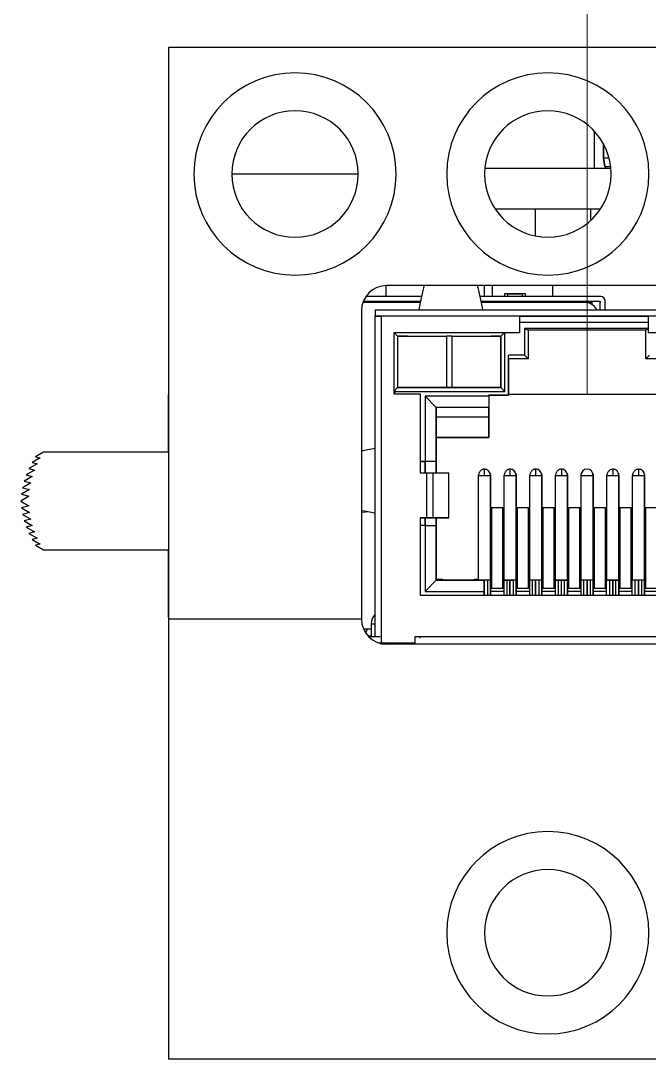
# Model space of a CAD drawing. Header units: millimetres. Extents: x 30 to 188, y 44 to 252.
# Drawn here: x 40.09 to 64.95, y 44.04 to 85.1 of the extents above; entities that cross this region are included whole.
import ezdxf

# ---------------------------------------------------------------- set-up
doc = ezdxf.new("R2010")
doc.units = ezdxf.units.MM

msp = doc.modelspace()

# ---------------------------------------------------------------- linework, layer by layer
at = {"color": 7, "linetype": 'Continuous', "lineweight": 18}
msp.add_line((62.491, 70.322), (62.491, 251.256), dxfattribs=at)
at = {"color": 7, "linetype": 'Continuous', "lineweight": 25}
for p, q in [((45.942, 84.041), (45.942, 61.448)), ((125.942, 84.041), (45.942, 84.041)), ((62.789, 79.261), (62.789, 80.725)), ((63.139, 79.661), (63.139, 80.234)), ((63.139, 80.234), (63.139, 79.661)), ((63.139, 79.661), (63.194, 79.343)), ((63.139, 79.661), (63.139, 79.661)), ((63.194, 79.343), (63.139, 79.661)), ((63.363, 79.661), (63.139, 79.661)), ((60.439, 79.261), (58.439, 79.261)), ((63.432, 79.261), (58.451, 79.261)), ((62.789, 79.261), (60.439, 79.261)), ((63.194, 79.343), (63.194, 79.343)), ((58.857, 77.661), (63.026, 77.661)), ((62.639, 77.205), (62.639, 77.661)), ((54.542, 74.202), (54.542, 74.631)), ((117.319, 74.631), (54.565, 74.631)), ((58.439, 74.202), (58.439, 74.631)), ((58.739, 74.631), (58.739, 74.202)), ((61.139, 74.202), (61.139, 74.631)), ((53.625, 73.974), (55.894, 73.974)), ((55.899, 73.999), (53.635, 73.999)), ((55.943, 74.202), (53.744, 74.202)), ((54.542, 73.974), (54.542, 73.999)), ((63.033, 74.202), (58.269, 74.202)), ((63.008, 73.999), (58.313, 73.999)), ((58.318, 73.974), (62.347, 73.974)), ((58.439, 73.974), (58.439, 73.999)), ((58.589, 73.999), (58.589, 73.974)), ((58.739, 73.999), (58.739, 73.974)), ((59.239, 74.311), (60.039, 74.311)), ((59.239, 74.202), (59.239, 74.311)), ((59.339, 74.291), (59.339, 74.311)), ((59.939, 74.291), (59.339, 74.291)), ((59.339, 74.291), (59.339, 74.202)), ((59.939, 74.291), (59.939, 74.311)), ((59.939, 74.202), (59.939, 74.291)), ((60.039, 74.311), (60.039, 74.202)), ((60.739, 73.974), (60.739, 73.999)), ((61.039, 73.999), (61.039, 73.974)), ((62.347, 73.974), (62.678, 73.974)), ((62.678, 73.974), (62.678, 73.881)), ((63.008, 73.672), (63.008, 73.999)), ((63.008, 73.948), (63.008, 73.999)), ((63.008, 73.672), (63.008, 73.999)), ((63.008, 73.999), (63.008, 73.948)), ((63.008, 73.948), (63.008, 73.999)), ((63.008, 73.999), (63.008, 73.948)), ((63.008, 73.948), (63.008, 73.999)), ((63.008, 73.999), (63.008, 73.948)), ((63.008, 73.999), (63.008, 73.999)), ((63.008, 73.999), (63.008, 73.999)), ((63.008, 73.999), (63.008, 73.999)), ((63.008, 73.999), (63.008, 73.999)), ((63.008, 73.948), (63.008, 73.948)), ((63.008, 73.948), (63.008, 73.948)), ((63.008, 73.948), (63.008, 73.948)), ((63.211, 73.672), (63.211, 74.024)), ((53.565, 73.631), (53.565, 61.448)), ((54.109, 73.672), (54.109, 73.418)), ((54.109, 73.672), (117.863, 73.672)), ((55.379, 73.672), (55.836, 73.672)), ((58.376, 73.672), (58.935, 73.672)), ((54.363, 73.418), (54.109, 73.418)), ((54.109, 73.418), (54.363, 73.418)), ((54.109, 73.418), (54.109, 73.418)), ((54.109, 60.751), (54.109, 73.415)), ((54.109, 73.415), (54.363, 73.415)), ((54.363, 73.415), (54.363, 73.418)), ((59.824, 73.418), (54.363, 73.418)), ((54.363, 60.489), (54.363, 73.415)), ((59.824, 73.418), (59.824, 72.757)), ((64.904, 73.418), (59.824, 73.418)), ((59.824, 73.418), (64.904, 73.418)), ((59.824, 73.418), (59.824, 73.418)), ((59.824, 73.418), (59.824, 72.757)), ((64.904, 73.418), (64.904, 72.757)), ((75.572, 73.418), (64.904, 73.418)), ((59.824, 72.757), (54.845, 72.757)), ((54.845, 72.757), (54.845, 70.344)), ((54.845, 72.757), (54.845, 72.757)), ((54.845, 72.757), (54.845, 70.344)), ((59.824, 72.757), (54.845, 72.757)), ((54.846, 72.757), (54.846, 70.447)), ((54.871, 72.757), (54.998, 72.63)), ((59.214, 72.757), (59.087, 72.63)), ((59.239, 70.446), (59.239, 72.757)), ((59.824, 72.757), (59.824, 72.757)), ((64.904, 72.935), (60.019, 72.935)), ((60.019, 72.935), (60.019, 71.876)), ((60.019, 72.935), (60.165, 72.867)), ((64.816, 72.867), (60.165, 72.867)), ((60.165, 72.867), (60.165, 71.73)), ((64.904, 72.908), (64.816, 72.867)), ((64.816, 71.73), (64.816, 72.867)), ((69.882, 72.757), (64.904, 72.757)), ((64.904, 72.757), (64.904, 72.757)), ((69.857, 72.757), (64.904, 72.757)), ((55.394, 72.63), (54.998, 72.63)), ((54.998, 72.63), (54.998, 70.598)), ((55.006, 70.601), (55.006, 72.629)), ((55.006, 72.629), (55.394, 72.629)), ((55.394, 72.63), (56.934, 72.63)), ((56.934, 72.63), (56.934, 70.601)), ((57.156, 72.63), (56.934, 72.63)), ((57.156, 70.601), (57.156, 72.63)), ((57.156, 72.63), (58.696, 72.63)), ((59.087, 72.63), (58.696, 72.63)), ((58.696, 72.629), (59.084, 72.629)), ((59.084, 72.629), (59.084, 70.601)), ((59.087, 70.598), (59.087, 72.63)), ((60.019, 71.876), (59.379, 71.876)), ((59.379, 70.293), (59.379, 71.876)), ((59.379, 71.73), (59.379, 71.876)), ((60.019, 71.876), (60.165, 71.73)), ((64.962, 71.876), (64.816, 71.73)), ((59.379, 71.73), (59.379, 70.322)), ((60.165, 71.73), (59.379, 71.73)), ((65.602, 71.73), (64.816, 71.73)), ((45.941, 70.207), (45.941, 70.306)), ((45.941, 70.306), (45.941, 70.281)), ((45.941, 70.306), (45.941, 70.306)), ((45.941, 70.281), (45.941, 68.041)), ((54.845, 70.344), (55.887, 70.344)), ((54.998, 70.598), (54.846, 70.447)), ((54.871, 70.446), (59.239, 70.446)), ((54.998, 70.598), (59.087, 70.598)), ((56.934, 70.601), (55.006, 70.601)), ((59.084, 70.601), (55.006, 70.601)), ((55.887, 70.344), (55.887, 67.22)), ((55.887, 70.344), (55.887, 70.344)), ((55.887, 70.344), (55.887, 67.22)), ((58.604, 70.251), (56.082, 70.251)), ((56.082, 70.251), (56.082, 67.677)), ((56.082, 70.251), (56.522, 69.811)), ((57.156, 70.601), (56.934, 70.601)), ((59.084, 70.601), (57.156, 70.601)), ((58.604, 70.293), (59.379, 70.293)), ((58.604, 70.251), (58.604, 70.293)), ((58.604, 70.293), (58.604, 70.293)), ((58.604, 70.293), (58.604, 68.617)), ((59.379, 70.293), (58.604, 70.293)), ((58.604, 70.251), (58.604, 69.811)), ((59.239, 70.446), (59.087, 70.598)), ((59.379, 70.322), (59.379, 70.322)), ((59.379, 70.322), (59.379, 70.293)), ((65.602, 70.322), (59.379, 70.322)), ((65.602, 70.322), (59.379, 70.322)), ((59.379, 70.293), (59.379, 70.293)), ((45.941, 68.041), (45.941, 70.207)), ((56.522, 67.677), (56.522, 69.811)), ((58.604, 69.811), (56.522, 69.811)), ((56.522, 69.811), (56.522, 69.811)), ((56.522, 69.811), (56.522, 69.43)), ((58.604, 69.811), (56.522, 69.811)), ((58.604, 69.43), (58.604, 69.811)), ((58.604, 69.811), (58.604, 69.811)), ((56.522, 69.43), (56.522, 68.617)), ((58.604, 69.43), (56.522, 69.43)), ((58.604, 68.617), (58.604, 69.43)), ((45.941, 69.097), (45.941, 69.035)), ((45.941, 69.006), (45.941, 69.052)), ((45.941, 69.052), (45.941, 69.006)), ((54.109, 68.185), (54.109, 68.693)), ((56.522, 68.617), (56.522, 68.617)), ((56.522, 68.617), (56.522, 67.22)), ((58.604, 68.617), (56.522, 68.617)), ((56.522, 68.617), (58.604, 68.617)), ((58.604, 68.617), (58.604, 68.617)), ((45.941, 68.54), (45.941, 68.498)), ((45.941, 68.481), (45.941, 68.54)), ((45.941, 68.25), (45.941, 68.214)), ((45.941, 68.157), (45.941, 68.231)), ((45.941, 68.214), (45.941, 68.041)), ((40.854, 67.814), (40.537, 67.63)), ((40.992, 68.041), (40.681, 67.86)), ((40.681, 67.86), (40.854, 67.814)), ((45.942, 68.041), (40.992, 68.041)), ((45.941, 68.041), (45.941, 68.157)), ((40.734, 67.578), (40.413, 67.391)), ((40.413, 67.391), (40.632, 67.333)), ((40.537, 67.63), (40.734, 67.578)), ((55.887, 67.677), (56.082, 67.677)), ((56.09, 67.677), (55.887, 67.677)), ((56.522, 67.677), (56.082, 67.677)), ((56.09, 67.22), (56.09, 67.677)), ((56.522, 67.677), (56.09, 67.677)), ((56.09, 67.677), (56.09, 67.677)), ((56.09, 67.677), (56.09, 67.22)), ((56.522, 67.677), (56.522, 67.677)), ((56.522, 67.22), (56.522, 67.677)), ((58.427, 67.372), (58.427, 67.118)), ((59.443, 67.372), (59.443, 67.118)), ((60.459, 67.372), (60.459, 67.118)), ((61.475, 67.372), (61.475, 67.118)), ((63.507, 67.372), (63.507, 67.118)), ((64.523, 67.372), (64.523, 67.118)), ((40.549, 67.082), (40.225, 66.893)), ((40.632, 67.333), (40.308, 67.145)), ((40.308, 67.145), (40.549, 67.082)), ((55.887, 67.22), (56.141, 67.22)), ((56.141, 67.22), (56.141, 65.442)), ((56.141, 67.22), (56.393, 67.22)), ((56.393, 67.22), (56.393, 65.442)), ((56.393, 67.22), (57.028, 67.22)), ((57.028, 65.442), (57.028, 67.22)), ((58.185, 67.118), (58.185, 63.001)), ((58.185, 67.118), (58.189, 67.118)), ((58.427, 67.118), (58.668, 67.118)), ((58.656, 67.204), (58.644, 67.229)), ((58.659, 67.195), (58.659, 67.195)), ((58.659, 67.195), (58.668, 67.131)), ((58.668, 67.118), (58.668, 67.131)), ((58.668, 67.131), (58.668, 67.131)), ((58.668, 67.131), (58.668, 63.022)), ((58.668, 63.001), (58.668, 67.118)), ((59.201, 67.118), (59.201, 63.001)), ((59.201, 67.118), (59.205, 67.118)), ((59.443, 67.118), (59.684, 67.118)), ((59.672, 67.204), (59.66, 67.229)), ((59.675, 67.195), (59.675, 67.195)), ((59.675, 67.195), (59.684, 67.131)), ((59.684, 67.118), (59.684, 67.131)), ((59.684, 67.131), (59.684, 67.131)), ((59.684, 67.131), (59.684, 63.022)), ((59.684, 63.001), (59.684, 67.118)), ((60.217, 67.118), (60.217, 63.001)), ((60.217, 67.118), (60.221, 67.118)), ((60.459, 67.118), (60.7, 67.118)), ((60.688, 67.204), (60.676, 67.229)), ((60.691, 67.195), (60.691, 67.195)), ((60.691, 67.195), (60.7, 67.131)), ((60.7, 67.118), (60.7, 67.131)), ((60.7, 67.131), (60.7, 67.131)), ((60.7, 67.131), (60.7, 63.022)), ((60.7, 63.001), (60.7, 67.118)), ((61.233, 67.118), (61.233, 63.001)), ((61.233, 67.118), (61.237, 67.118)), ((61.475, 67.118), (61.716, 67.118)), ((61.704, 67.204), (61.692, 67.229)), ((61.707, 67.195), (61.707, 67.195)), ((61.707, 67.195), (61.716, 67.131)), ((61.716, 67.118), (61.716, 67.131)), ((61.716, 67.131), (61.716, 67.131)), ((61.716, 67.131), (61.716, 63.022)), ((61.716, 63.001), (61.716, 67.118)), ((62.249, 67.131), (62.249, 67.118)), ((62.249, 67.118), (62.249, 63.001)), ((62.723, 67.195), (62.723, 67.195)), ((62.723, 67.195), (62.732, 67.131)), ((62.732, 67.118), (62.732, 67.131)), ((62.732, 67.131), (62.732, 67.131)), ((62.732, 67.131), (62.732, 63.022)), ((62.732, 63.001), (62.732, 67.118)), ((63.265, 67.118), (63.265, 63.001)), ((63.265, 67.118), (63.269, 67.118)), ((63.507, 67.118), (63.748, 67.118)), ((63.736, 67.204), (63.724, 67.229)), ((63.739, 67.195), (63.739, 67.195)), ((63.739, 67.195), (63.748, 67.131)), ((63.748, 67.118), (63.748, 67.131)), ((63.748, 67.131), (63.748, 67.131)), ((63.748, 67.131), (63.748, 63.022)), ((63.748, 63.001), (63.748, 67.118)), ((64.281, 67.118), (64.281, 63.001)), ((64.281, 67.118), (64.285, 67.118)), ((64.523, 67.118), (64.764, 67.118)), ((64.752, 67.204), (64.74, 67.229)), ((64.755, 67.195), (64.755, 67.195)), ((64.755, 67.195), (64.764, 67.131)), ((64.764, 67.118), (64.764, 67.131)), ((64.764, 67.131), (64.764, 67.131)), ((64.764, 67.131), (64.764, 63.022)), ((64.764, 63.001), (64.764, 67.118)), ((40.441, 66.563), (40.121, 66.378)), ((40.485, 66.824), (40.162, 66.637)), ((40.162, 66.637), (40.441, 66.563)), ((40.225, 66.893), (40.485, 66.824)), ((40.416, 66.299), (40.092, 66.111)), ((40.092, 66.111), (40.416, 65.922)), ((40.121, 66.378), (40.416, 66.299)), ((40.416, 65.922), (40.121, 65.844)), ((40.121, 65.844), (40.441, 65.658)), ((58.706, 65.861), (59.163, 65.861)), ((58.706, 65.861), (58.706, 62.648)), ((59.163, 65.861), (59.163, 62.648)), ((59.163, 65.543), (59.163, 65.861)), ((59.722, 65.861), (60.179, 65.861)), ((59.722, 65.861), (59.722, 62.648)), ((60.179, 65.861), (60.179, 62.648)), ((60.179, 65.543), (60.179, 65.861)), ((60.738, 65.861), (61.195, 65.861)), ((60.738, 65.861), (60.738, 62.648)), ((61.195, 65.861), (61.195, 62.648)), ((61.195, 65.543), (61.195, 65.861)), ((61.754, 65.861), (62.211, 65.861)), ((61.754, 65.861), (61.754, 62.648)), ((62.211, 65.861), (62.211, 62.648)), ((62.211, 65.543), (62.211, 65.861)), ((62.77, 65.861), (63.227, 65.861)), ((62.77, 65.861), (62.77, 62.648)), ((63.227, 65.861), (63.227, 62.648)), ((63.227, 65.543), (63.227, 65.861)), ((63.786, 65.861), (64.243, 65.861)), ((63.786, 65.861), (63.786, 62.648)), ((64.243, 65.861), (64.243, 62.648)), ((64.243, 65.543), (64.243, 65.861)), ((64.802, 65.861), (65.259, 65.861)), ((64.802, 65.861), (64.802, 62.648)), ((40.441, 65.658), (40.162, 65.584)), ((40.162, 65.584), (40.485, 65.397)), ((40.485, 65.397), (40.225, 65.328)), ((40.225, 65.328), (40.549, 65.139)), ((53.875, 65.689), (53.565, 65.657)), ((53.875, 65.689), (53.565, 65.657)), ((54.109, 65.137), (54.109, 65.645)), ((54.109, 65.645), (54.109, 65.645)), ((56.141, 65.442), (55.887, 65.442)), ((55.887, 65.442), (55.887, 62.394)), ((55.887, 65.442), (55.887, 65.442)), ((55.887, 65.442), (55.887, 62.394)), ((55.887, 65.442), (56.141, 65.442)), ((56.09, 65.137), (56.09, 65.442)), ((56.09, 65.442), (56.09, 65.137)), ((56.393, 65.442), (56.141, 65.442)), ((56.141, 65.442), (56.776, 65.442)), ((57.028, 65.442), (56.393, 65.442)), ((56.522, 65.442), (56.522, 63.022)), ((56.522, 65.137), (56.522, 65.442)), ((56.776, 65.442), (57.028, 65.442)), ((59.163, 62.74), (59.163, 65.543)), ((60.179, 62.74), (60.179, 65.543)), ((61.195, 62.74), (61.195, 65.543)), ((62.211, 62.74), (62.211, 65.543)), ((63.227, 62.74), (63.227, 65.543)), ((64.243, 62.74), (64.243, 65.543)), ((40.549, 65.139), (40.308, 65.076)), ((40.308, 65.076), (40.632, 64.888)), ((40.632, 64.888), (40.413, 64.83)), ((56.082, 65.137), (55.887, 65.137)), ((56.082, 65.137), (56.082, 62.538)), ((56.082, 65.137), (56.522, 65.137)), ((56.522, 62.978), (56.522, 65.137)), ((56.522, 65.137), (56.522, 65.137)), ((40.413, 64.83), (40.734, 64.643)), ((40.734, 64.643), (40.537, 64.591)), ((40.537, 64.591), (40.854, 64.407)), ((40.854, 64.407), (40.681, 64.361)), ((40.681, 64.361), (40.992, 64.181)), ((40.992, 64.181), (45.942, 64.181)), ((45.941, 61.506), (45.941, 64.181)), ((45.941, 64.181), (45.941, 63.765)), ((45.941, 63.802), (45.941, 64.181)), ((45.941, 64.181), (45.941, 61.506)), ((45.941, 63.761), (45.941, 63.802)), ((45.941, 63.765), (45.941, 63.761)), ((45.941, 63.513), (45.941, 63.471)), ((45.941, 63.006), (45.941, 62.959)), ((45.941, 62.959), (45.941, 63.006)), ((45.941, 62.914), (45.941, 62.977)), ((45.941, 62.976), (45.941, 62.914)), ((56.082, 62.538), (56.522, 62.978)), ((56.522, 62.978), (56.522, 63.022)), ((56.522, 63.022), (56.776, 63.022)), ((56.522, 62.978), (58.427, 62.978)), ((56.776, 63.022), (56.776, 63)), ((57.03, 62.991), (57.792, 62.991)), ((58.046, 63), (58.046, 63.022)), ((58.046, 63.022), (58.185, 63.022)), ((58.427, 62.978), (58.427, 62.538)), ((58.427, 62.978), (58.427, 62.978)), ((58.427, 62.394), (58.427, 62.978)), ((58.427, 62.978), (58.427, 62.978)), ((58.55, 62.978), (58.427, 62.978)), ((58.668, 62.978), (58.55, 62.978)), ((58.668, 63.001), (58.668, 63.022)), ((58.668, 63.022), (58.706, 63.022)), ((58.668, 62.978), (58.668, 62.394)), ((58.668, 62.546), (58.668, 62.978)), ((58.668, 62.978), (58.668, 62.978)), ((58.706, 62.978), (58.668, 62.978)), ((59.163, 63.022), (59.201, 63.022)), ((59.201, 62.978), (59.163, 62.978)), ((59.201, 62.978), (59.201, 62.394)), ((59.201, 62.978), (59.319, 62.978)), ((59.319, 62.978), (59.442, 62.978)), ((59.442, 62.978), (59.443, 62.978)), ((59.443, 62.978), (59.566, 62.978)), ((59.684, 62.978), (59.566, 62.978)), ((59.684, 63.001), (59.684, 63.022)), ((59.684, 63.022), (59.722, 63.022)), ((59.684, 62.978), (59.684, 62.394)), ((59.684, 62.546), (59.684, 62.978)), ((59.684, 62.978), (59.684, 62.978)), ((59.722, 62.978), (59.684, 62.978)), ((60.179, 63.022), (60.217, 63.022)), ((60.217, 62.978), (60.179, 62.978)), ((60.217, 62.978), (60.217, 62.394)), ((60.335, 62.978), (60.217, 62.978)), ((60.458, 62.978), (60.335, 62.978)), ((60.459, 62.978), (60.458, 62.978)), ((60.582, 62.978), (60.459, 62.978)), ((60.7, 62.978), (60.582, 62.978)), ((60.7, 63.001), (60.7, 63.022)), ((60.7, 63.022), (60.738, 63.022)), ((60.7, 62.978), (60.7, 62.394)), ((60.7, 62.546), (60.7, 62.978)), ((60.7, 62.978), (60.7, 62.978)), ((60.738, 62.978), (60.7, 62.978)), ((61.195, 63.022), (61.233, 63.022)), ((61.233, 62.978), (61.195, 62.978)), ((61.233, 62.978), (61.233, 62.394)), ((61.233, 62.978), (61.351, 62.978)), ((61.351, 62.978), (61.474, 62.978)), ((61.474, 62.978), (61.475, 62.978)), ((61.475, 62.978), (61.598, 62.978)), ((61.598, 62.978), (61.716, 62.978)), ((61.716, 63.001), (61.716, 63.022)), ((61.716, 63.022), (61.754, 63.022)), ((61.716, 62.978), (61.716, 62.394)), ((61.716, 62.546), (61.716, 62.978)), ((61.716, 62.978), (61.716, 62.978)), ((61.754, 62.978), (61.716, 62.978)), ((62.211, 63.022), (62.249, 63.022)), ((62.249, 62.978), (62.211, 62.978)), ((62.249, 62.978), (62.249, 62.394)), ((62.367, 62.978), (62.249, 62.978)), ((62.49, 62.978), (62.367, 62.978)), ((62.491, 62.978), (62.49, 62.978)), ((62.614, 62.978), (62.491, 62.978)), ((62.732, 62.978), (62.614, 62.978)), ((62.732, 63.001), (62.732, 63.022)), ((62.732, 63.022), (62.77, 63.022)), ((62.732, 62.394), (62.732, 62.978)), ((62.732, 62.978), (62.732, 62.546)), ((62.732, 62.978), (62.732, 62.978)), ((62.77, 62.978), (62.732, 62.978)), ((63.227, 63.022), (63.265, 63.022)), ((63.265, 62.978), (63.227, 62.978)), ((63.265, 62.394), (63.265, 62.978)), ((63.265, 62.978), (63.383, 62.978)), ((63.383, 62.978), (63.506, 62.978)), ((63.506, 62.978), (63.507, 62.978)), ((63.507, 62.978), (63.63, 62.978)), ((63.63, 62.978), (63.748, 62.978)), ((63.748, 63.001), (63.748, 63.022)), ((63.748, 63.022), (63.786, 63.022)), ((63.748, 62.394), (63.748, 62.978)), ((63.748, 62.978), (63.748, 62.546)), ((63.748, 62.978), (63.748, 62.978)), ((63.786, 62.978), (63.748, 62.978)), ((64.243, 63.022), (64.281, 63.022)), ((64.281, 62.978), (64.243, 62.978)), ((64.281, 62.394), (64.281, 62.978)), ((64.399, 62.978), (64.281, 62.978)), ((64.522, 62.978), (64.399, 62.978)), ((64.523, 62.978), (64.522, 62.978)), ((64.646, 62.978), (64.523, 62.978)), ((64.764, 62.978), (64.646, 62.978)), ((64.764, 63.001), (64.764, 63.022)), ((64.764, 63.022), (64.802, 63.022)), ((64.764, 62.394), (64.764, 62.978)), ((64.764, 62.978), (64.764, 62.546)), ((64.764, 62.978), (64.764, 62.978)), ((64.802, 62.978), (64.764, 62.978)), ((56.082, 62.538), (58.427, 62.538)), ((58.427, 62.394), (58.427, 62.538)), ((58.668, 62.394), (58.668, 62.546)), ((58.668, 62.546), (59.201, 62.546)), ((59.163, 62.648), (58.706, 62.648)), ((59.163, 62.648), (59.163, 62.74)), ((59.684, 62.394), (59.684, 62.546)), ((59.684, 62.546), (60.217, 62.546)), ((60.179, 62.648), (59.722, 62.648)), ((60.179, 62.648), (60.179, 62.74)), ((60.7, 62.394), (60.7, 62.546)), ((60.7, 62.546), (61.233, 62.546)), ((61.195, 62.648), (60.738, 62.648)), ((61.195, 62.648), (61.195, 62.74)), ((61.716, 62.394), (61.716, 62.546)), ((61.716, 62.546), (62.249, 62.546)), ((62.211, 62.648), (61.754, 62.648)), ((62.211, 62.648), (62.211, 62.74)), ((62.732, 62.546), (62.732, 62.394)), ((62.732, 62.546), (63.265, 62.546)), ((63.227, 62.648), (62.77, 62.648)), ((63.227, 62.648), (63.227, 62.74)), ((63.748, 62.546), (63.748, 62.394)), ((63.748, 62.546), (64.281, 62.546)), ((64.243, 62.648), (63.786, 62.648)), ((64.243, 62.648), (64.243, 62.74)), ((64.764, 62.546), (64.764, 62.394)), ((64.764, 62.546), (65.297, 62.546)), ((65.259, 62.648), (64.802, 62.648)), ((55.887, 62.394), (68.841, 62.394)), ((45.941, 61.506), (45.942, 61.506)), ((45.942, 61.448), (53.565, 61.448)), ((45.942, 61.448), (45.942, 44.041)), ((53.948, 61.251), (53.948, 60.751)), ((53.948, 61.045), (53.649, 61.045)), ((53.848, 60.751), (54.303, 60.751)), ((54.363, 60.489), (54.282, 60.489)), ((55.683, 60.489), (54.363, 60.489)), ((117.319, 60.448), (54.565, 60.448)), ((55.887, 60.743), (55.683, 60.743)), ((55.683, 60.743), (55.683, 60.489)), ((116.085, 60.743), (55.887, 60.743)), ((55.887, 60.683), (55.887, 60.743)), ((125.942, 44.041), (45.942, 44.041))]:
    msp.add_line(p, q, dxfattribs=at)
at = {"color": 8, "linetype": 'Continuous', "lineweight": 25}
for p, q in [((63.194, 79.343), (63.38, 79.343)), ((53.442, 79.041), (48.442, 79.041)), ((60.439, 77.661), (60.439, 76.592)), ((58.639, 73.999), (58.639, 73.974)), ((64.904, 73.164), (59.824, 73.164)), ((54.871, 70.446), (54.871, 70.344)), ((58.189, 67.118), (58.427, 67.118)), ((59.205, 67.118), (59.443, 67.118)), ((60.221, 67.118), (60.459, 67.118)), ((61.237, 67.118), (61.475, 67.118)), ((63.269, 67.118), (63.507, 67.118)), ((64.285, 67.118), (64.523, 67.118)), ((58.427, 62.978), (58.427, 62.394)), ((58.55, 62.978), (58.55, 62.394)), ((59.319, 62.978), (59.319, 62.394)), ((59.442, 62.978), (59.442, 62.394)), ((59.443, 62.394), (59.443, 62.978)), ((59.566, 62.978), (59.566, 62.394)), ((60.335, 62.394), (60.335, 62.978)), ((60.458, 62.394), (60.458, 62.978)), ((60.459, 62.978), (60.459, 62.394)), ((60.582, 62.978), (60.582, 62.394)), ((61.351, 62.978), (61.351, 62.394)), ((61.474, 62.978), (61.474, 62.394)), ((61.475, 62.394), (61.475, 62.978)), ((61.598, 62.394), (61.598, 62.978)), ((62.367, 62.394), (62.367, 62.978)), ((62.49, 62.394), (62.49, 62.978)), ((62.491, 62.978), (62.491, 62.394)), ((62.614, 62.978), (62.614, 62.394)), ((63.383, 62.978), (63.383, 62.394)), ((63.506, 62.978), (63.506, 62.394)), ((63.507, 62.394), (63.507, 62.978)), ((63.63, 62.394), (63.63, 62.978)), ((64.399, 62.394), (64.399, 62.978)), ((64.522, 62.394), (64.522, 62.978)), ((64.523, 62.978), (64.523, 62.394)), ((64.646, 62.978), (64.646, 62.394)), ((53.948, 61.251), (54.109, 61.251)), ((53.948, 60.766), (53.834, 60.766))]:
    msp.add_line(p, q, dxfattribs=at)
at = {"color": 7, "linetype": 'Continuous', "lineweight": 25, "flags": 128}
for points in [[(45.941, 69.052), (45.941, 69.088), (45.941, 69.118), (45.941, 69.14), (45.941, 69.152), (45.941, 69.154), (45.941, 69.145), (45.941, 69.125), (45.941, 69.097)], [(45.941, 69.097), (45.941, 69.125), (45.941, 69.145), (45.941, 69.154), (45.941, 69.152), (45.941, 69.14), (45.941, 69.118), (45.941, 69.088), (45.941, 69.052)], [(45.941, 69.035), (45.941, 69.04), (45.941, 69.046), (45.941, 69.053), (45.941, 69.061), (45.941, 69.069), (45.941, 69.078), (45.941, 69.087), (45.941, 69.097)], [(45.941, 69.035), (45.941, 68.988), (45.941, 68.936), (45.941, 68.88), (45.941, 68.82), (45.941, 68.756), (45.941, 68.688), (45.941, 68.616), (45.941, 68.54)], [(45.941, 68.54), (45.941, 68.616), (45.941, 68.688), (45.941, 68.756), (45.941, 68.82), (45.941, 68.88), (45.941, 68.936), (45.941, 68.988), (45.941, 69.035)], [(45.941, 68.498), (45.941, 68.487), (45.941, 68.466), (45.941, 68.437), (45.941, 68.401), (45.941, 68.362), (45.941, 68.322), (45.941, 68.283), (45.941, 68.25)], [(45.941, 68.231), (45.941, 68.264), (45.941, 68.302), (45.941, 68.342), (45.941, 68.382), (45.941, 68.418), (45.941, 68.447), (45.941, 68.469), (45.941, 68.481)], [(62.249, 67.118), (62.268, 67.118), (62.32, 67.118), (62.398, 67.118), (62.491, 67.118), (62.583, 67.118), (62.661, 67.118), (62.713, 67.118), (62.732, 67.118)], [(45.941, 63.761), (45.941, 63.728), (45.941, 63.69), (45.941, 63.649), (45.941, 63.61), (45.941, 63.574), (45.941, 63.545), (45.941, 63.524), (45.941, 63.513)], [(45.941, 63.513), (45.941, 63.524), (45.941, 63.545), (45.941, 63.574), (45.941, 63.61), (45.941, 63.649), (45.941, 63.69), (45.941, 63.728), (45.941, 63.761)], [(45.941, 63.472), (45.941, 63.479), (45.941, 63.487), (45.941, 63.493), (45.941, 63.499), (45.941, 63.504), (45.941, 63.508), (45.941, 63.511), (45.941, 63.513)], [(45.941, 62.977), (45.941, 63.024), (45.941, 63.076), (45.941, 63.131), (45.941, 63.191), (45.941, 63.255), (45.941, 63.324), (45.941, 63.396), (45.941, 63.472)], [(45.941, 63.471), (45.941, 63.395), (45.941, 63.323), (45.941, 63.255), (45.941, 63.191), (45.941, 63.131), (45.941, 63.075), (45.941, 63.024), (45.941, 62.976)], [(45.941, 62.959), (45.941, 62.923), (45.941, 62.893), (45.941, 62.871), (45.941, 62.859), (45.941, 62.857), (45.941, 62.866), (45.941, 62.886), (45.941, 62.914)], [(45.941, 62.914), (45.941, 62.886), (45.941, 62.866), (45.941, 62.857), (45.941, 62.859), (45.941, 62.871), (45.941, 62.893), (45.941, 62.923), (45.941, 62.959)]]:
    msp.add_lwpolyline(points, dxfattribs=at)
at = {"color": 8, "linetype": 'Continuous', "lineweight": 25, "flags": 128}
msp.add_lwpolyline([(53.666, 61.009), (53.669, 61.013), (53.688, 61.045)], dxfattribs=at)
at = {"color": 7, "linetype": 'Continuous', "lineweight": 25}
for centre, radius, start, end in [((50.942, 79.041), 4, 0, 180), ((60.942, 79.041), 4, 0, 180), ((50.942, 79.041), 2.5, 0, 180), ((60.942, 79.041), 2.5, 0, 180), ((63.293, 79.361), 0.1, 190.0349, 270), ((50.942, 79.041), 4, 180, 0), ((50.942, 79.041), 2.5, 180, 0), ((60.942, 79.041), 4, 180, 0), ((60.942, 79.041), 2.5, 180, 0), ((54.565, 73.631), 1, 90, 180), ((62.347, 73.339), 0.635, 31.6293, 90), ((63.033, 74.024), 0.178, 0, 90), ((54.871, 70.7), 0.254, 264.5236, 270), ((58.427, 67.131), 0.241, 0, 90), ((59.443, 67.131), 0.241, 0, 90), ((60.459, 67.131), 0.241, 0, 90), ((61.475, 67.131), 0.241, 0, 90), ((62.491, 67.131), 0.241, 0, 180), ((63.507, 67.131), 0.241, 0, 90), ((64.523, 67.131), 0.241, 0, 90), ((54.482, 61.251), 0.533, 134.3957, 180), ((54.565, 61.448), 1, 180, 270), ((60.942, 49.041), 4, 0, 180), ((60.942, 49.041), 2.5, 0, 180), ((60.942, 49.041), 4, 180, 0), ((60.942, 49.041), 2.5, 180, 0)]:
    msp.add_arc(centre, radius, start, end, dxfattribs=at)
at = {"color": 8, "linetype": 'Continuous', "lineweight": 25}
msp.add_arc((54.177, 60.803), 0.45, 147.4826, 168.9365, dxfattribs=at)
at = {"color": 7, "linetype": 'Continuous', "lineweight": 25}
for centre, major_axis, ratio, start_param, end_param in [((56.455, 62.575), (0, 12.7), 0.100286, 0.31979, 0.507919), ((57.756, 62.575), (0, 12.7), 0.100286, 5.775266, 5.963395), ((65.205, 67.566), (12.7, 0), 0.100286, 2.633673, 2.730269), ((65.205, 66.265), (12.7, 0), 0.100286, 3.552916, 3.649513), ((57.03, 63), (0.254, 0), 0.034921, 3.141593, 4.712389), ((57.792, 63), (0.254, 0), 0.034921, 4.712389, 6.283185), ((58.427, 63.001), (0.241, 0), 0.034921, 3.141593, 6.283185), ((59.443, 63.001), (0.241, 0), 0.034921, 3.141593, 6.283185), ((60.459, 63.001), (0.241, 0), 0.034921, 3.141593, 6.283185), ((61.475, 63.001), (0.241, 0), 0.034921, 3.141593, 6.283185), ((62.491, 63.001), (0.241, 0), 0.034921, 3.141593, 6.283185), ((63.507, 63.001), (0.241, 0), 0.034921, 3.141593, 6.283185), ((64.523, 63.001), (0.241, 0), 0.034921, 3.141593, 6.283185)]:
    msp.add_ellipse(centre, major_axis=major_axis, ratio=ratio, start_param=start_param, end_param=end_param, dxfattribs=at)
for points, knots in [([(58.427, 67.368), (58.409, 67.367), (58.372, 67.364), (58.322, 67.343), (58.28, 67.311), (58.246, 67.271), (58.222, 67.226), (58.206, 67.182), (58.195, 67.144), (58.191, 67.126), (58.189, 67.118)], [0, 0, 0, 0, 0.137371, 0.277225, 0.418336, 0.557717, 0.69081, 0.812095, 0.916283, 1, 1, 1, 1]), ([(58.644, 67.229), (58.637, 67.244), (58.62, 67.284), (58.568, 67.33), (58.5, 67.364), (58.45, 67.367), (58.427, 67.368)], [0, 0, 0, 0, 0.1755559, 0.4611801, 0.7402087, 1, 1, 1, 1]), ([(59.443, 67.368), (59.425, 67.367), (59.388, 67.364), (59.338, 67.343), (59.296, 67.311), (59.262, 67.271), (59.238, 67.226), (59.222, 67.182), (59.211, 67.144), (59.207, 67.126), (59.205, 67.118)], [0, 0, 0, 0, 0.137371, 0.277225, 0.418336, 0.557717, 0.69081, 0.812095, 0.916283, 1, 1, 1, 1]), ([(59.66, 67.229), (59.653, 67.244), (59.636, 67.284), (59.584, 67.33), (59.516, 67.364), (59.466, 67.367), (59.443, 67.368)], [0, 0, 0, 0, 0.17556, 0.461183, 0.74021, 1, 1, 1, 1]), ([(60.459, 67.368), (60.441, 67.367), (60.404, 67.364), (60.354, 67.343), (60.312, 67.311), (60.278, 67.271), (60.254, 67.226), (60.238, 67.182), (60.227, 67.144), (60.223, 67.126), (60.221, 67.118)], [0, 0, 0, 0, 0.137371, 0.277225, 0.418336, 0.557717, 0.69081, 0.812095, 0.916283, 1, 1, 1, 1]), ([(60.676, 67.229), (60.669, 67.244), (60.652, 67.284), (60.6, 67.33), (60.532, 67.364), (60.482, 67.367), (60.459, 67.368)], [0, 0, 0, 0, 0.175562, 0.4611841, 0.7402107, 1, 1, 1, 1]), ([(61.475, 67.368), (61.457, 67.367), (61.42, 67.364), (61.37, 67.343), (61.328, 67.311), (61.294, 67.271), (61.27, 67.226), (61.254, 67.182), (61.243, 67.144), (61.239, 67.126), (61.237, 67.118)], [0, 0, 0, 0, 0.137371, 0.277225, 0.418336, 0.557717, 0.69081, 0.812095, 0.916283, 1, 1, 1, 1]), ([(61.692, 67.229), (61.685, 67.244), (61.668, 67.284), (61.616, 67.33), (61.548, 67.364), (61.498, 67.367), (61.475, 67.368)], [0, 0, 0, 0, 0.175564, 0.461185, 0.740211, 1, 1, 1, 1]), ([(63.507, 67.368), (63.489, 67.367), (63.452, 67.364), (63.402, 67.343), (63.36, 67.311), (63.326, 67.271), (63.302, 67.226), (63.286, 67.182), (63.275, 67.144), (63.271, 67.126), (63.269, 67.118)], [0, 0, 0, 0, 0.137371, 0.2772247, 0.4183358, 0.5577169, 0.6908098, 0.8120951, 0.916283, 1, 1, 1, 1]), ([(63.724, 67.229), (63.717, 67.244), (63.7, 67.284), (63.648, 67.33), (63.58, 67.364), (63.53, 67.367), (63.507, 67.368)], [0, 0, 0, 0, 0.175563, 0.461185, 0.740211, 1, 1, 1, 1]), ([(64.523, 67.368), (64.505, 67.367), (64.468, 67.364), (64.418, 67.343), (64.376, 67.311), (64.342, 67.271), (64.318, 67.226), (64.302, 67.182), (64.291, 67.144), (64.287, 67.126), (64.285, 67.118)], [0, 0, 0, 0, 0.137371, 0.277225, 0.418336, 0.557717, 0.69081, 0.812095, 0.916283, 1, 1, 1, 1]), ([(64.74, 67.229), (64.733, 67.244), (64.716, 67.284), (64.664, 67.33), (64.596, 67.364), (64.546, 67.367), (64.523, 67.368)], [0, 0, 0, 0, 0.175556, 0.46118, 0.740209, 1, 1, 1, 1])]:
    msp.add_open_spline(points, degree=3, knots=knots, dxfattribs=at)

doc.saveas('drawing.dxf')
